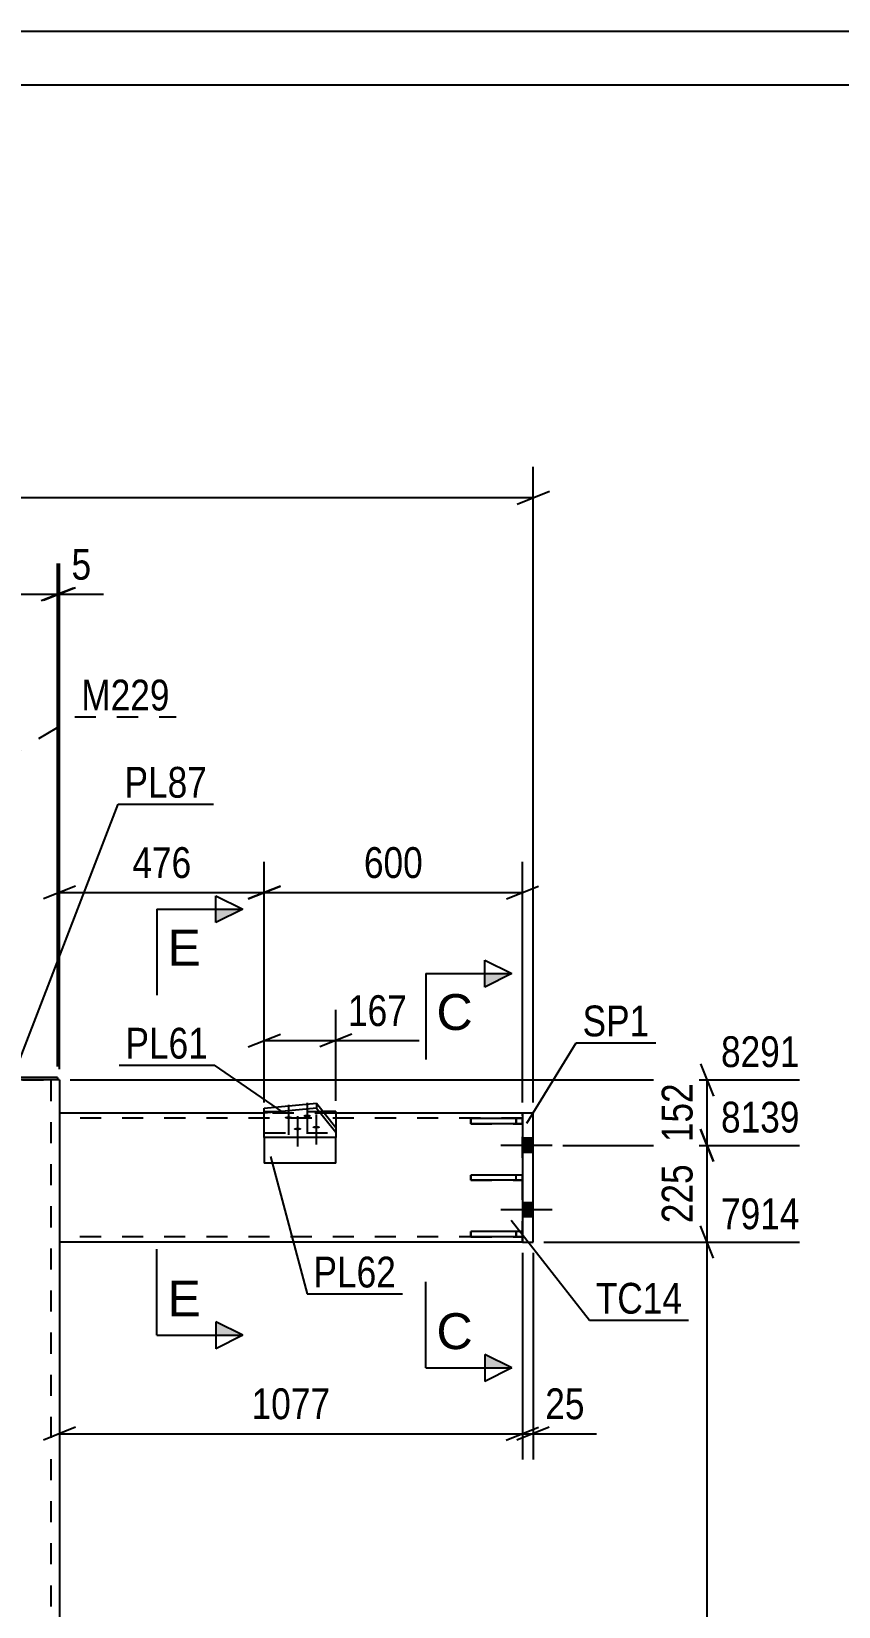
# Model space of a CAD drawing. Header units: millimetres. Extents: x 0 to 841, y 0 to 594.
# Drawn here: x 338.6 to 413.6, y 447.4 to 594 of the extents above; entities that cross this region are included whole.
import ezdxf

# ---------------------------------------------------------------- set-up
doc = ezdxf.new("R2010")
doc.units = ezdxf.units.MM
doc.linetypes.add('DXK_LINE_DOT2', pattern=[3.9198, 1.9599, -1.9599])
doc.styles.add('Arial', font='arial.ttf', dxfattribs={"height": 0.2})
doc.styles.add('Arial Narrow', font='ARIALN.TTF', dxfattribs={"height": 0.2})

# ---------------------------------------------------------------- blocks, each defined once
blk = doc.blocks.new('Unknown-682348010-22620')
at = {"color": 5, "linetype": 'Continuous'}
for p, q in [((841, 594), (0, 594)), ((836, 589), (5, 589))]:
    blk.add_line(p, q, dxfattribs=at)
blk = doc.blocks.new('Part-682348010-17985 - 17939')
at = {"color": 2, "linetype": 'Continuous'}
for p, q in [((384.25, 487.57), (379.45, 487.57)), ((379.45, 487.09), (379.45, 487.57)), ((384.25, 487.09), (379.45, 487.09)), ((384.25, 487.57), (384.25, 487.09))]:
    blk.add_line(p, q, dxfattribs=at)
at = {"color": 7, "linetype": 'DXK_LINE_DOT2'}
blk.add_line((383.65, 487.09), (383.65, 487.57), dxfattribs=at)
blk = doc.blocks.new('Part-682348010-17944 - 17939')
at = {"color": 2, "linetype": 'Continuous'}
for p, q in [((360.23, 493.33), (341.18, 493.33)), ((384.25, 493.33), (366.89, 493.33)), ((384.24, 481.33), (341.18, 481.33))]:
    blk.add_line(p, q, dxfattribs=at)
at = {"color": 7, "linetype": 'DXK_LINE_DOT2'}
for p, q in [((341.18, 493.33), (341.18, 481.33)), ((384.25, 492.85), (341.18, 492.85)), ((366.89, 493.33), (360.23, 493.33)), ((384.24, 481.33), (384.25, 493.33)), ((384.24, 481.81), (341.18, 481.81))]:
    blk.add_line(p, q, dxfattribs=at)
blk = doc.blocks.new('Part-682348010-18010 - 17939')
at = {"color": 2, "linetype": 'Continuous'}
for p, q in [((340.31, 496.42), (333.18, 496.42)), ((341.18, 496.42), (340.98, 496.42)), ((341.18, 496.42), (341.18, 340.93))]:
    blk.add_line(p, q, dxfattribs=at)
at = {"color": 7, "linetype": 'DXK_LINE_DOT2'}
for p, q in [((340.98, 496.42), (340.31, 496.42)), ((340.38, 496.42), (340.38, 340.93))]:
    blk.add_line(p, q, dxfattribs=at)
blk = doc.blocks.new('Part-682348010-17956 - 17939')
at = {"color": 2, "linetype": 'Continuous'}
for p, q in [((384.25, 493.33), (384.24, 481.33)), ((385.25, 493.33), (384.25, 493.33)), ((385.24, 481.33), (385.25, 493.33)), ((384.24, 481.33), (385.24, 481.33))]:
    blk.add_line(p, q, dxfattribs=at)
blk = doc.blocks.new('Part-682348010-17984 - 17939')
at = {"color": 2, "linetype": 'Continuous'}
for p, q in [((321.38, 496.66), (329.18, 496.66)), ((321.38, 496.66), (321.38, 496.42)), ((321.38, 496.42), (322.05, 496.42)), ((340.98, 496.66), (333.18, 496.66)), ((340.98, 496.42), (340.31, 496.42)), ((340.98, 496.66), (340.98, 496.42))]:
    blk.add_line(p, q, dxfattribs=at)
at = {"color": 7, "linetype": 'DXK_LINE_DOT2'}
for p, q in [((322.05, 496.42), (340.31, 496.42)), ((333.18, 496.66), (329.18, 496.66))]:
    blk.add_line(p, q, dxfattribs=at)
blk = doc.blocks.new('Part-682348010-17986 - 17939')
at = {"color": 2, "linetype": 'Continuous'}
for p, q in [((384.25, 492.83), (379.45, 492.83)), ((379.45, 492.35), (379.45, 492.83)), ((384.25, 492.83), (384.25, 492.35)), ((384.25, 492.35), (379.45, 492.35))]:
    blk.add_line(p, q, dxfattribs=at)
at = {"color": 7, "linetype": 'DXK_LINE_DOT2'}
blk.add_line((383.65, 492.35), (383.65, 492.83), dxfattribs=at)
blk = doc.blocks.new('Part-682348010-17987 - 17939')
at = {"color": 2, "linetype": 'Continuous'}
for p, q in [((384.25, 482.31), (379.45, 482.31)), ((379.45, 481.83), (379.45, 482.31)), ((384.25, 482.31), (384.25, 481.83)), ((384.25, 481.83), (379.45, 481.83))]:
    blk.add_line(p, q, dxfattribs=at)
at = {"color": 7, "linetype": 'DXK_LINE_DOT2'}
blk.add_line((383.65, 481.83), (383.65, 482.31), dxfattribs=at)
blk = doc.blocks.new('Part-682348010-17988 - 17939')
at = {"color": 7, "linetype": 'DXK_LINE_DOT2'}
for p, q in [((384.25, 487.57), (379.45, 487.57)), ((379.45, 487.57), (379.45, 487.09)), ((379.45, 487.09), (384.25, 487.09)), ((383.65, 487.09), (383.65, 487.57)), ((384.25, 487.09), (384.25, 487.57))]:
    blk.add_line(p, q, dxfattribs=at)
blk = doc.blocks.new('Part-682348010-17989 - 17939')
at = {"color": 7, "linetype": 'DXK_LINE_DOT2'}
for p, q in [((384.25, 492.83), (379.45, 492.83)), ((379.45, 492.83), (379.45, 492.35)), ((383.65, 492.83), (383.65, 492.35)), ((384.25, 492.35), (384.25, 492.83)), ((379.45, 492.35), (384.25, 492.35))]:
    blk.add_line(p, q, dxfattribs=at)
blk = doc.blocks.new('Part-682348010-17990 - 17939')
at = {"color": 7, "linetype": 'DXK_LINE_DOT2'}
for p, q in [((384.25, 482.31), (379.45, 482.31)), ((379.45, 482.31), (379.45, 481.83)), ((383.65, 482.31), (383.65, 481.83)), ((384.25, 481.83), (384.25, 482.31)), ((379.45, 481.83), (384.25, 481.83))]:
    blk.add_line(p, q, dxfattribs=at)
blk = doc.blocks.new('Part-682348010-17997 - 17939')
at = {"color": 7, "linetype": 'DXK_LINE_DOT2'}
for p, q in [((360.23, 491.05), (360.23, 493.48)), ((360.23, 493.48), (365.71, 493.48)), ((366.89, 492), (366.89, 491.05))]:
    blk.add_line(p, q, dxfattribs=at)
at = {"color": 2, "linetype": 'Continuous'}
for p, q in [((366.89, 493.48), (365.71, 493.48)), ((366.89, 493.48), (366.89, 492)), ((360.23, 491.05), (360.23, 488.68)), ((366.89, 488.68), (366.89, 491.05)), ((366.89, 488.68), (360.23, 488.68))]:
    blk.add_line(p, q, dxfattribs=at)
blk = doc.blocks.new('Part-682348010-18029 - 17939')
at = {"color": 2, "linetype": 'Continuous'}
for p, q in [((360.23, 493.79), (365.1, 494.25)), ((365.1, 494.25), (366.89, 492)), ((365.1, 494.25), (365.1, 493.8)), ((365.1, 493.8), (360.23, 493.34)), ((360.23, 491.05), (360.23, 493.79)), ((365.1, 493.8), (366.89, 491.55)), ((366.89, 492), (366.89, 491.05)), ((366.89, 491.05), (360.23, 491.05))]:
    blk.add_line(p, q, dxfattribs=at)
at = {"color": 7, "linetype": 'DXK_LINE_DOT2'}
blk.add_line((360.23, 491.5), (366.89, 491.5), dxfattribs=at)
blk = doc.blocks.new('Bolt-682348010-18032 - 17939')
at = {"linetype": 'Continuous'}
for points in [[(384.24, 490.99), (384.24, 489.67), (385.24, 489.67), (385.24, 490.99)], [(384.24, 490.99), (384.24, 489.67), (385.24, 489.67), (385.24, 490.99)], [(384.24, 484.99), (384.24, 483.67), (385.24, 483.67), (385.24, 484.99)], [(384.24, 484.99), (384.24, 483.67), (385.24, 483.67), (385.24, 484.99)]]:
    blk.add_hatch(color=1, dxfattribs=at).paths.add_polyline_path(points)
at = {"color": 1, "linetype": 'Continuous'}
for p, q in [((387.01, 490.33), (382.25, 490.33)), ((387.01, 490.33), (382.25, 490.33)), ((385.24, 490.99), (384.24, 490.99)), ((385.24, 490.99), (384.24, 490.99)), ((385.24, 489.67), (384.24, 489.67)), ((385.24, 489.67), (384.24, 489.67)), ((387.01, 484.33), (382.25, 484.33)), ((387.01, 484.33), (382.25, 484.33)), ((385.24, 484.99), (384.24, 484.99)), ((385.24, 484.99), (384.24, 484.99)), ((385.24, 483.67), (384.24, 483.67)), ((385.24, 483.67), (384.24, 483.67))]:
    blk.add_line(p, q, dxfattribs=at)
blk = doc.blocks.new('Bolt-682348010-18038 - 17939')
at = {"linetype": 'Continuous'}
for points in [[(362.49, 493.04), (362.56, 493.03), (362.63, 493.03), (362.7, 493.01), (362.75, 493), (362.8, 492.98), (362.83, 492.95), (362.84, 492.93), (362.84, 492.9), (362.83, 492.88), (362.8, 492.85), (362.75, 492.83), (362.7, 492.81), (362.63, 492.8), (362.56, 492.79), (362.49, 492.79), (362.41, 492.79), (362.34, 492.8), (362.27, 492.81), (362.22, 492.83), (362.17, 492.85), (362.14, 492.88), (362.13, 492.9), (362.13, 492.93), (362.14, 492.95), (362.17, 492.98), (362.22, 493), (362.27, 493.01), (362.34, 493.03), (362.41, 493.03)], [(364.22, 493.2), (364.3, 493.2), (364.37, 493.19), (364.43, 493.18), (364.49, 493.16), (364.53, 493.14), (364.56, 493.11), (364.58, 493.09), (364.58, 493.06), (364.56, 493.04), (364.53, 493.02), (364.49, 492.99), (364.43, 492.98), (364.37, 492.96), (364.3, 492.96), (364.22, 492.95), (364.15, 492.96), (364.08, 492.96), (364.01, 492.98), (363.95, 492.99), (363.91, 493.02), (363.88, 493.04), (363.86, 493.06), (363.86, 493.09), (363.88, 493.11), (363.91, 493.14), (363.95, 493.16), (364.01, 493.18), (364.08, 493.19), (364.15, 493.2)], [(363.33, 491.98), (363.41, 491.98), (363.48, 491.97), (363.54, 491.96), (363.6, 491.94), (363.64, 491.92), (363.67, 491.9), (363.69, 491.87), (363.69, 491.85), (363.67, 491.82), (363.64, 491.8), (363.6, 491.78), (363.54, 491.76), (363.48, 491.75), (363.41, 491.74), (363.33, 491.74), (363.26, 491.74), (363.18, 491.75), (363.12, 491.76), (363.06, 491.78), (363.02, 491.8), (362.99, 491.82), (362.97, 491.85), (362.97, 491.87), (362.99, 491.9), (363.02, 491.92), (363.06, 491.94), (363.12, 491.96), (363.18, 491.97), (363.26, 491.98)], [(365.07, 492.14), (365.14, 492.14), (365.21, 492.13), (365.28, 492.12), (365.33, 492.1), (365.38, 492.08), (365.41, 492.06), (365.43, 492.03), (365.43, 492.01), (365.41, 491.98), (365.38, 491.96), (365.33, 491.94), (365.28, 491.92), (365.21, 491.91), (365.14, 491.9), (365.07, 491.9), (364.99, 491.9), (364.92, 491.91), (364.86, 491.92), (364.8, 491.94), (364.76, 491.96), (364.72, 491.98), (364.71, 492.01), (364.71, 492.03), (364.72, 492.06), (364.76, 492.08), (364.8, 492.1), (364.86, 492.12), (364.92, 492.13), (364.99, 492.14)]]:
    blk.add_hatch(color=1, dxfattribs=at).paths.add_polyline_path(points)
at = {"color": 1, "linetype": 'Continuous'}
for p, q in [((362.49, 494.12), (362.49, 491.3)), ((364.22, 494.28), (364.22, 491.46)), ((363.33, 493.06), (363.33, 490.24)), ((365.07, 493.22), (365.07, 490.4))]:
    blk.add_line(p, q, dxfattribs=at)
blk = doc.blocks.new('StraightDimension-682348010-47926 - 17939')
at = {"color": 7, "linetype": 'Continuous'}
for p, q in [((360.23, 494.79), (360.23, 502.94)), ((366.89, 494.48), (366.89, 502.94)), ((358.73, 499.49), (361.73, 500.69)), ((360.23, 500.09), (366.89, 500.09)), ((368.39, 500.69), (365.39, 499.49)), ((366.89, 500.09), (374.63, 500.09)), ((366.89, 500.09), (374.63, 500.09))]:
    blk.add_line(p, q, dxfattribs=at)
at = {"color": 0}
blk.add_wipeout([(374.1, 500.84), (374.1, 505.04), (367.42, 505.04), (367.42, 500.84)], dxfattribs=at)
at = {"color": 3, "style": 'Arial Narrow'}
blk.add_text('167', height=2.863, dxfattribs=at).set_placement((368.02, 501.44))
blk = doc.blocks.new('StraightDimension-682348010-54194 - 17939')
at = {"color": 7, "linetype": 'Continuous'}
for p, q in [((400.82, 491.83), (402.02, 488.83)), ((388.01, 490.33), (410.03, 490.33)), ((401.42, 481.33), (401.42, 490.33)), ((402.02, 479.83), (400.82, 482.83)), ((386.24, 481.33), (410.03, 481.33))]:
    blk.add_line(p, q, dxfattribs=at)
at = {"color": 0, "linetype": 'Continuous'}
blk.add_wipeout([(410.63, 490.93), (410.63, 495.13), (402.12, 495.13), (402.12, 490.93)], dxfattribs=at)
at = {"color": 0}
blk.add_wipeout([(400.67, 489.17), (396.47, 489.17), (396.47, 482.49), (400.67, 482.49)], dxfattribs=at)
at = {"color": 3, "linetype": 'Continuous', "style": 'Arial Narrow'}
blk.add_text('8139', height=2.863, dxfattribs=at).set_placement((402.72, 491.53))
at = {"color": 3, "style": 'Arial Narrow'}
blk.add_text('225', height=2.863, rotation=90.0002, dxfattribs=at).set_placement((400.07, 483.09))
blk = doc.blocks.new('StraightDimension-682348010-28534 - 17939')
at = {"color": 7, "linetype": 'Continuous'}
for p, q in [((384.24, 480.33), (384.24, 461.1)), ((385.24, 480.33), (385.24, 461.1)), ((382.74, 462.9), (385.74, 464.1)), ((386.74, 464.1), (383.74, 462.9)), ((384.24, 463.5), (385.24, 463.5)), ((385.24, 463.5), (391.15, 463.5)), ((385.24, 463.5), (391.15, 463.5))]:
    blk.add_line(p, q, dxfattribs=at)
at = {"color": 0}
blk.add_wipeout([(390.63, 464.25), (390.63, 468.45), (385.77, 468.45), (385.77, 464.25)], dxfattribs=at)
at = {"color": 3, "style": 'Arial Narrow'}
blk.add_text('25', height=2.863, dxfattribs=at).set_placement((386.37, 464.85))
blk = doc.blocks.new('StraightDimension-682348010-28588 - 17939')
at = {"color": 7, "linetype": 'Continuous'}
for p, q in [((321.38, 497.66), (321.38, 544.48)), ((340.98, 497.66), (340.98, 544.48)), ((322.88, 542.23), (319.88, 541.03)), ((321.38, 541.63), (340.98, 541.63)), ((339.48, 541.03), (342.48, 542.23))]:
    blk.add_line(p, q, dxfattribs=at)
at = {"color": 0}
blk.add_wipeout([(334.52, 542.38), (334.52, 546.58), (327.84, 546.58), (327.84, 542.38)], dxfattribs=at)
at = {"color": 3, "style": 'Arial Narrow'}
blk.add_text('490', height=2.863, dxfattribs=at).set_placement((328.44, 542.98))
blk = doc.blocks.new('StraightDimension-682348010-28401 - 17939')
at = {"color": 7, "linetype": 'Continuous'}
for p, q in [((277.56, 494.33), (277.56, 553.47)), ((385.25, 494.33), (385.25, 553.47)), ((279.06, 551.22), (276.06, 550.02)), ((383.75, 550.02), (386.75, 551.22)), ((277.56, 550.62), (385.25, 550.62))]:
    blk.add_line(p, q, dxfattribs=at)
at = {"color": 0}
blk.add_wipeout([(335.66, 551.37), (335.66, 555.57), (327.15, 555.57), (327.15, 551.37)], dxfattribs=at)
at = {"color": 3, "style": 'Arial Narrow'}
blk.add_text('2700', height=2.863, dxfattribs=at).set_placement((327.75, 551.97))
blk = doc.blocks.new('StraightDimension-682348010-28486 - 17939')
at = {"color": 7, "linetype": 'Continuous'}
for p, q in [((360.23, 494.33), (360.23, 516.72)), ((384.25, 494.33), (384.25, 516.72)), ((361.73, 514.47), (358.73, 513.27)), ((360.23, 513.87), (384.25, 513.87)), ((382.75, 513.27), (385.75, 514.47))]:
    blk.add_line(p, q, dxfattribs=at)
at = {"color": 0}
blk.add_wipeout([(375.58, 514.62), (375.58, 518.82), (368.9, 518.82), (368.9, 514.62)], dxfattribs=at)
at = {"color": 3, "style": 'Arial Narrow'}
blk.add_text('600', height=2.863, dxfattribs=at).set_placement((369.5, 515.22))
blk = doc.blocks.new('StraightDimension-682348010-28487 - 17939')
at = {"color": 7, "linetype": 'Continuous'}
for p, q in [((341.18, 497.42), (341.18, 516.72)), ((360.23, 494.33), (360.23, 516.72)), ((342.68, 514.47), (339.68, 513.27)), ((341.18, 513.87), (360.23, 513.87)), ((358.73, 513.27), (361.73, 514.47))]:
    blk.add_line(p, q, dxfattribs=at)
at = {"color": 0}
blk.add_wipeout([(354.05, 514.62), (354.05, 518.82), (347.36, 518.82), (347.36, 514.62)], dxfattribs=at)
at = {"color": 3, "style": 'Arial Narrow'}
blk.add_text('476', height=2.863, dxfattribs=at).set_placement((347.96, 515.22))
blk = doc.blocks.new('StraightDimension-682348010-28535 - 17939')
at = {"color": 7, "linetype": 'Continuous'}
for p, q in [((341.18, 480.33), (341.18, 461.1)), ((384.24, 480.33), (384.24, 461.1)), ((342.68, 464.1), (339.68, 462.9)), ((341.18, 463.5), (384.24, 463.5)), ((382.74, 462.9), (385.74, 464.1))]:
    blk.add_line(p, q, dxfattribs=at)
at = {"color": 0}
blk.add_wipeout([(366.97, 464.25), (366.97, 468.45), (358.45, 468.45), (358.45, 464.25)], dxfattribs=at)
at = {"color": 3, "style": 'Arial Narrow'}
blk.add_text('1077', height=2.863, dxfattribs=at).set_placement((359.05, 464.85))
blk = doc.blocks.new('StraightDimension-682348010-28587 - 17939')
at = {"color": 7, "linetype": 'Continuous'}
for p, q in [((340.98, 497.66), (340.98, 544.48)), ((341.18, 497.42), (341.18, 544.48)), ((339.48, 541.03), (342.48, 542.23)), ((342.68, 542.23), (339.68, 541.03)), ((340.98, 541.63), (341.18, 541.63)), ((341.18, 541.63), (345.26, 541.63)), ((341.18, 541.63), (345.26, 541.63))]:
    blk.add_line(p, q, dxfattribs=at)
at = {"color": 0}
blk.add_wipeout([(344.73, 542.38), (344.73, 546.58), (341.7, 546.58), (341.7, 542.38)], dxfattribs=at)
at = {"color": 3, "style": 'Arial Narrow'}
blk.add_text('5', height=2.86, dxfattribs=at).set_placement((342.3, 542.98))
blk = doc.blocks.new('StraightDimension-682348010-54193 - 17939')
at = {"color": 7, "linetype": 'Continuous'}
for p, q in [((400.82, 497.92), (402.02, 494.92)), ((342.18, 496.42), (410.03, 496.42)), ((401.42, 490.33), (401.42, 496.42)), ((402.02, 488.83), (400.82, 491.83)), ((388.01, 490.33), (410.03, 490.33))]:
    blk.add_line(p, q, dxfattribs=at)
at = {"color": 0, "linetype": 'Continuous'}
blk.add_wipeout([(410.63, 497.02), (410.63, 501.22), (402.12, 501.22), (402.12, 497.02)], dxfattribs=at)
at = {"color": 0}
blk.add_wipeout([(400.67, 496.71), (396.47, 496.71), (396.47, 490.03), (400.67, 490.03)], dxfattribs=at)
at = {"color": 3, "linetype": 'Continuous', "style": 'Arial Narrow'}
blk.add_text('8291', height=2.863, dxfattribs=at).set_placement((402.72, 497.62))
at = {"color": 3, "style": 'Arial Narrow'}
blk.add_text('152', height=2.863, rotation=90.0002, dxfattribs=at).set_placement((400.07, 490.63))
blk = doc.blocks.new('StraightDimension-682348010-54195 - 17939')
at = {"color": 7, "linetype": 'Continuous'}
for p, q in [((402.02, 479.83), (400.82, 482.83)), ((386.24, 481.33), (410.03, 481.33)), ((401.42, 367.73), (401.42, 481.33)), ((400.82, 369.23), (402.02, 366.23)), ((364.22, 367.73), (410.03, 367.73))]:
    blk.add_line(p, q, dxfattribs=at)
at = {"color": 0}
blk.add_wipeout([(400.67, 428.78), (396.47, 428.78), (396.47, 420.27), (400.67, 420.27)], dxfattribs=at)
at = {"color": 3, "style": 'Arial Narrow'}
blk.add_text('2840', height=2.863, rotation=90.0002, dxfattribs=at).set_placement((400.07, 420.87))
at = {"color": 0, "linetype": 'Continuous'}
blk.add_wipeout([(410.63, 481.93), (410.63, 486.13), (402.12, 486.13), (402.12, 481.93)], dxfattribs=at)
at = {"color": 3, "linetype": 'Continuous', "style": 'Arial Narrow'}
blk.add_text('7914', height=2.863, dxfattribs=at).set_placement((402.72, 482.53))
blk = doc.blocks.new('Mark-682348010-28691 - 17939')
at = {"color": 0}
blk.add_wipeout([(399.1, 474.67), (399.1, 477.67), (391.07, 477.67), (391.07, 474.67)], dxfattribs=at)
blk.add_wipeout([(399.1, 474.67), (399.1, 477.67), (391.07, 477.67), (391.07, 474.67)], dxfattribs=at)
at = {"color": 30, "linetype": 'Continuous'}
for p, q in [((383.2, 483.38), (390.47, 474.07)), ((390.47, 474.07), (399.7, 474.07))]:
    blk.add_line(p, q, dxfattribs=at)
at = {"color": 3, "style": 'Arial Narrow'}
blk.add_text('TC14', height=2.863, dxfattribs=at).set_placement((391.07, 474.67))
blk = doc.blocks.new('Mark-682348010-28721 - 17939')
at = {"color": 0}
blk.add_wipeout([(372.49, 477.11), (372.49, 480.11), (364.81, 480.11), (364.81, 477.11)], dxfattribs=at)
blk.add_wipeout([(372.49, 477.11), (372.49, 480.11), (364.81, 480.11), (364.81, 477.11)], dxfattribs=at)
at = {"color": 30, "linetype": 'Continuous'}
for p, q in [((360.8, 489.29), (364.21, 476.51)), ((364.21, 476.51), (373.09, 476.51))]:
    blk.add_line(p, q, dxfattribs=at)
at = {"color": 3, "style": 'Arial Narrow'}
blk.add_text('PL62', height=2.863, dxfattribs=at).set_placement((364.81, 477.11))
blk = doc.blocks.new('Mark-682348010-28703 - 17939')
at = {"color": 0}
blk.add_wipeout([(396.05, 500.48), (396.05, 503.48), (389.84, 503.48), (389.84, 500.48)], dxfattribs=at)
blk.add_wipeout([(396.05, 500.48), (396.05, 503.48), (389.84, 503.48), (389.84, 500.48)], dxfattribs=at)
at = {"color": 30, "linetype": 'Continuous'}
for p, q in [((384.67, 492.4), (389.24, 499.88)), ((389.24, 499.88), (396.65, 499.88))]:
    blk.add_line(p, q, dxfattribs=at)
at = {"color": 3, "style": 'Arial Narrow'}
blk.add_text('SP1', height=2.863, dxfattribs=at).set_placement((389.84, 500.48))
blk = doc.blocks.new('Mark-682348010-28797 - 17939')
at = {"color": 0}
blk.add_wipeout([(354.9, 522.69), (354.9, 525.69), (347.23, 525.69), (347.23, 522.69)], dxfattribs=at)
blk.add_wipeout([(354.9, 522.69), (354.9, 525.69), (347.23, 525.69), (347.23, 522.69)], dxfattribs=at)
at = {"color": 30, "linetype": 'Continuous'}
for p, q in [((336.85, 496.66), (346.63, 522.09)), ((346.63, 522.09), (355.5, 522.09))]:
    blk.add_line(p, q, dxfattribs=at)
at = {"color": 3, "style": 'Arial Narrow'}
blk.add_text('PL87', height=2.863, dxfattribs=at).set_placement((347.23, 522.69))
blk = doc.blocks.new('Mark-682348010-28730 - 17939')
at = {"color": 0}
blk.add_wipeout([(351.44, 530.81), (351.44, 533.81), (343.21, 533.81), (343.21, 530.81)], dxfattribs=at)
blk.add_wipeout([(351.44, 530.81), (351.44, 533.81), (343.21, 533.81), (343.21, 530.81)], dxfattribs=at)
at = {"color": 30, "linetype": 'DXK_LINE_DOT2'}
for p, q in [((329.2, 522.11), (342.61, 530.21)), ((342.61, 530.21), (352.04, 530.21))]:
    blk.add_line(p, q, dxfattribs=at)
at = {"color": 3, "style": 'Arial Narrow'}
blk.add_text('M229', height=2.863, dxfattribs=at).set_placement((343.21, 530.81))
blk = doc.blocks.new('SectionMark-682348010-29487 - 17939')
at = {"linetype": 'Continuous'}
for points in [[(380.75, 505.07), (380.75, 506.32), (383.25, 506.32)], [(380.75, 469.62), (380.75, 470.87), (383.25, 469.62)]]:
    blk.add_hatch(color=6, dxfattribs=at).paths.add_polyline_path(points)
at = {"color": 6, "linetype": 'Continuous'}
for p, q in [((380.75, 505.07), (380.75, 507.57)), ((380.75, 507.57), (383.25, 506.32)), ((375.25, 506.32), (375.25, 498.32)), ((375.25, 506.32), (383.25, 506.32)), ((383.25, 506.32), (380.75, 505.07)), ((375.25, 469.62), (375.25, 477.62)), ((383.25, 469.62), (380.75, 470.87)), ((380.75, 470.87), (380.75, 468.37)), ((375.25, 469.62), (383.25, 469.62)), ((383.25, 469.62), (380.75, 468.37))]:
    blk.add_line(p, q, dxfattribs=at)
at = {"color": 0, "linetype": 'Continuous'}
for points in [[(379.62, 501.07), (379.62, 504.57), (376.25, 504.57), (376.25, 501.07)], [(379.62, 471.37), (379.62, 474.87), (376.25, 474.87), (376.25, 471.37)]]:
    blk.add_wipeout(points, dxfattribs=at)
at = {"color": 3, "linetype": 'Continuous', "style": 'Arial'}
for p in [(376.25, 501.07), (376.25, 471.37)]:
    blk.add_text('C', height=3.34, dxfattribs=at).set_placement(p)
blk = doc.blocks.new('SectionMark-682348010-29808 - 17939')
at = {"linetype": 'Continuous'}
for points in [[(355.73, 511.06), (355.73, 512.31), (358.23, 512.31)], [(355.73, 472.66), (355.73, 473.91), (358.23, 472.66)]]:
    blk.add_hatch(color=6, dxfattribs=at).paths.add_polyline_path(points)
at = {"color": 6, "linetype": 'Continuous'}
for p, q in [((355.73, 511.06), (355.73, 513.56)), ((355.73, 513.56), (358.23, 512.31)), ((350.23, 512.31), (350.23, 504.31)), ((350.23, 512.31), (358.23, 512.31)), ((358.23, 512.31), (355.73, 511.06)), ((350.23, 472.66), (350.23, 480.66)), ((358.23, 472.66), (355.73, 473.91)), ((355.73, 473.91), (355.73, 471.41)), ((350.23, 472.66), (358.23, 472.66)), ((358.23, 472.66), (355.73, 471.41))]:
    blk.add_line(p, q, dxfattribs=at)
at = {"color": 0, "linetype": 'Continuous'}
for points in [[(354.34, 507.06), (354.34, 510.56), (351.23, 510.56), (351.23, 507.06)], [(354.34, 474.41), (354.34, 477.91), (351.23, 477.91), (351.23, 474.41)]]:
    blk.add_wipeout(points, dxfattribs=at)
at = {"color": 3, "linetype": 'Continuous', "style": 'Arial'}
for p in [(351.23, 507.06), (351.23, 474.41)]:
    blk.add_text('E', height=3.34, dxfattribs=at).set_placement(p)
blk = doc.blocks.new('Mark-682348010-54046 - 17939')
at = {"color": 0}
blk.add_wipeout([(355, 498.41), (355, 501.41), (347.32, 501.41), (347.32, 498.41)], dxfattribs=at)
blk.add_wipeout([(355, 498.41), (355, 501.41), (347.32, 501.41), (347.32, 498.41)], dxfattribs=at)
at = {"color": 30, "linetype": 'Continuous'}
for p in [(346.72, 497.81), (361.96, 493.41)]:
    blk.add_line(p, (355.6, 497.81), dxfattribs=at)
at = {"color": 3, "style": 'Arial Narrow'}
blk.add_text('PL61', height=2.863, dxfattribs=at).set_placement((347.32, 498.41))

msp = doc.modelspace()

# ---------------------------------------------------------------- block references
for name in ['Unknown-682348010-22620', 'Part-682348010-18010 - 17939', 'Part-682348010-17984 - 17939', 'Part-682348010-18029 - 17939', 'Bolt-682348010-18038 - 17939', 'Part-682348010-17944 - 17939', 'Part-682348010-17997 - 17939', 'Part-682348010-17986 - 17939', 'Part-682348010-17989 - 17939', 'Part-682348010-17956 - 17939', 'Bolt-682348010-18032 - 17939', 'Part-682348010-17985 - 17939', 'Part-682348010-17988 - 17939', 'Part-682348010-17987 - 17939', 'Part-682348010-17990 - 17939']:
    msp.add_blockref(name, (0, 0))

# ---------------------------------------------------------------- next in the draw order: block references
for name in ['StraightDimension-682348010-28588 - 17939', 'StraightDimension-682348010-47926 - 17939', 'StraightDimension-682348010-54194 - 17939']:
    msp.add_blockref(name, (0, 0))

# ---------------------------------------------------------------- next in the draw order: block references
for name in ['StraightDimension-682348010-28401 - 17939', 'StraightDimension-682348010-28534 - 17939']:
    msp.add_blockref(name, (0, 0))

# ---------------------------------------------------------------- next in the draw order: block references
for name in ['StraightDimension-682348010-28486 - 17939', 'StraightDimension-682348010-28535 - 17939']:
    msp.add_blockref(name, (0, 0))

# ---------------------------------------------------------------- next in the draw order: block references
for name in ['StraightDimension-682348010-28487 - 17939', 'StraightDimension-682348010-54195 - 17939']:
    msp.add_blockref(name, (0, 0))

# ---------------------------------------------------------------- next in the draw order: block references
for name in ['StraightDimension-682348010-28587 - 17939', 'Mark-682348010-28691 - 17939']:
    msp.add_blockref(name, (0, 0))

# ---------------------------------------------------------------- next in the draw order: block references
msp.add_blockref('StraightDimension-682348010-54193 - 17939', (0, 0))

# ---------------------------------------------------------------- next in the draw order: block references
for name in ['Mark-682348010-28797 - 17939', 'SectionMark-682348010-29487 - 17939', 'Mark-682348010-28703 - 17939', 'Mark-682348010-28721 - 17939']:
    msp.add_blockref(name, (0, 0))

# ---------------------------------------------------------------- next in the draw order: block references
for name in ['Mark-682348010-28730 - 17939', 'SectionMark-682348010-29808 - 17939']:
    msp.add_blockref(name, (0, 0))

# ---------------------------------------------------------------- next in the draw order: block references
msp.add_blockref('Mark-682348010-54046 - 17939', (0, 0))

doc.saveas('drawing.dxf')
